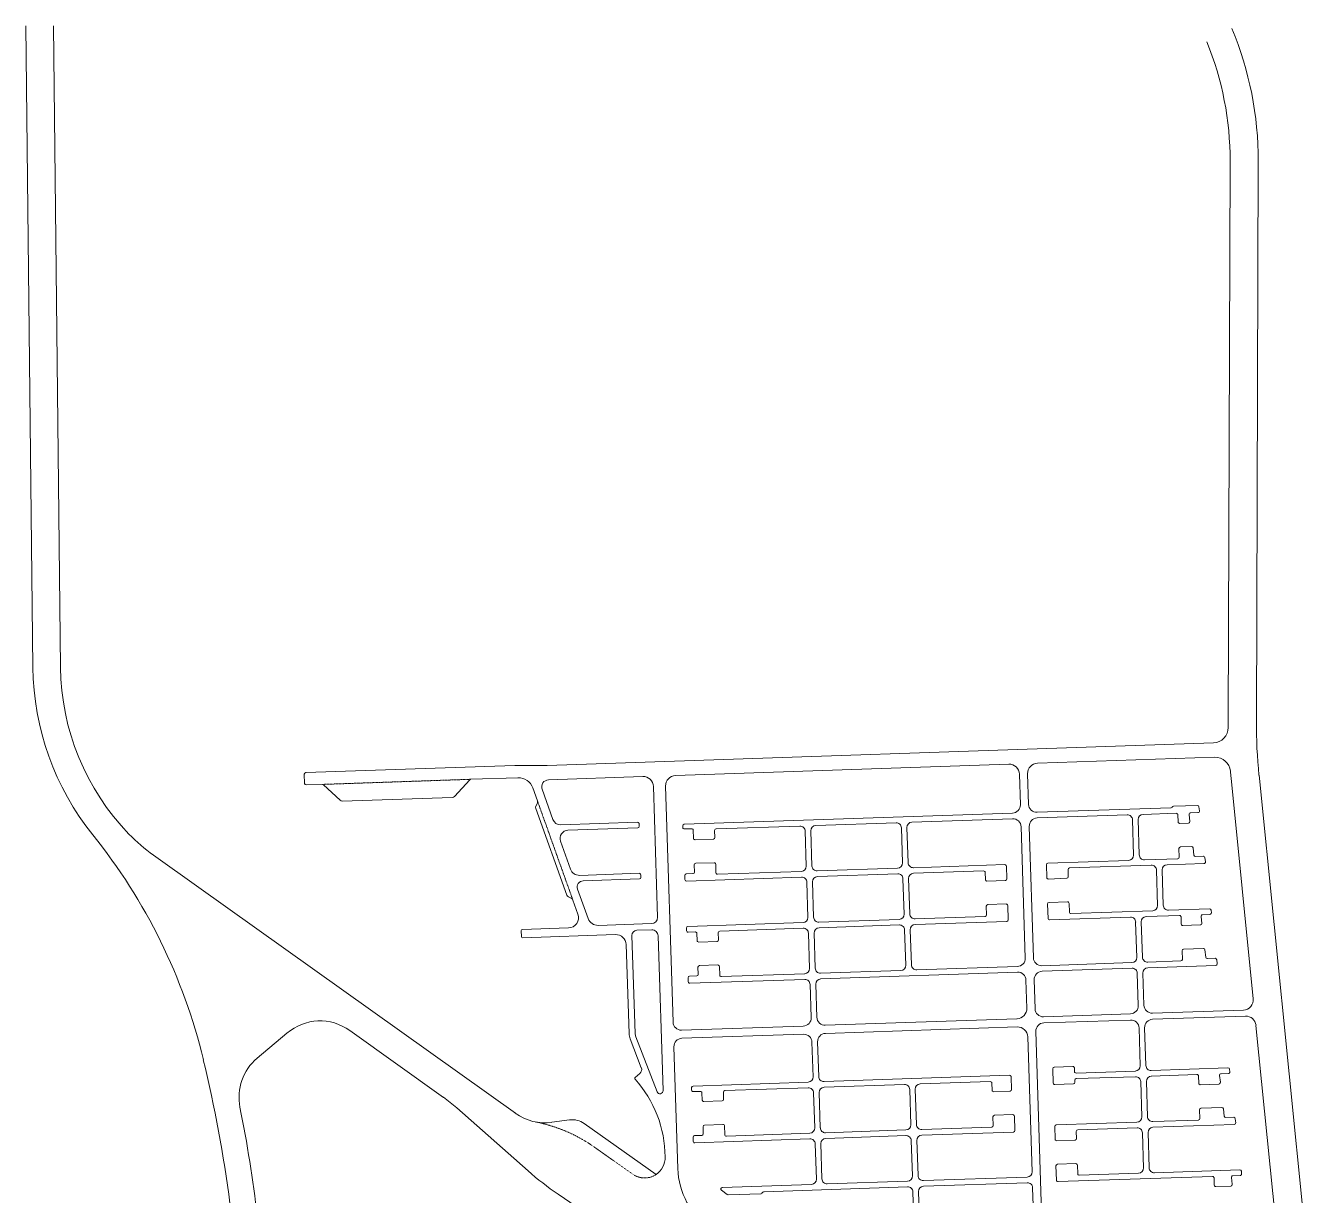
# Model space of a CAD drawing. Extents: x 4325 to 6049, y 3684 to 6763.
# Drawn here: x 4325 to 5588, y 5620 to 6763 of the extents above; entities that cross this region are included whole.
import ezdxf

# ---------------------------------------------------------------- set-up
doc = ezdxf.new("R2010")
doc.units = 0
doc.header["$MEASUREMENT"] = 0
doc.linetypes.add('DGN Style 5', pattern=[2.8, 1.2, -1.6])
doc.layers.add('NEW-PIADE', color=57, linetype='Continuous', lineweight=0)

msp = doc.modelspace()

# ---------------------------------------------------------------- linework, layer by layer
at = {"layer": 'NEW-PIADE'}
for p, q in [((4331.8, 6135.5), (4325, 6762.8)), ((4352, 6762.8), (4358.8, 6135.6)), ((5502, 6630.5), (5500.2, 6082.9)), ((5529.5, 6630.4), (5527.7, 6082.9)), ((4834.6, 6039.8), (5485.8, 6061.9)), ((4598.6, 6032.8), (4802.9, 6039.7)), ((4802.9, 6039.7), (4834.6, 6039.8)), ((4959.9, 6030), (5285.7, 6041.1)), ((5486.8, 6047.9), (5313.7, 6042.1)), ((4597.4, 6022.2), (4597.1, 6031.2)), ((4758.9, 6025.8), (4743.8, 6009.6)), ((4805.9, 6027.8), (4760, 6026.3)), ((4927.9, 6029), (4835.8, 6025.8)), ((5297, 6001.4), (5296.1, 6031.4)), ((5304.1, 6031.7), (5305, 6001.8)), ((5502.9, 6027.5), (5524.7, 5811.7)), ((5530.3, 6030.3), (5588.1, 5457.3)), ((4614.8, 6021.3), (4599, 6020.8)), ((4632.1, 6005.8), (4615.9, 6020.9)), ((4820.5, 6017.9), (4825, 6005.2)), ((4829.5, 6016.5), (4840, 5987.1)), ((4942.4, 5891.4), (4938.3, 6019.3)), ((4950.3, 6019.7), (4957.6, 5788.8)), ((4741.7, 6008.6), (4634.2, 6005)), ((4823.5, 6000), (4824.9, 6002.9)), ((5446.8, 6000), (5470.1, 6000.8)), ((4853.6, 5913.1), (4823.4, 5997.7)), ((4968.5, 5982.3), (5289.3, 5993.2)), ((5289.4, 5987.7), (5191, 5984.4)), ((5313.3, 5994), (5444.2, 5998.5)), ((5313.4, 5988.5), (5401.4, 5991.5)), ((5449.4, 5993.1), (5416.9, 5992)), ((5451.1, 5984.7), (5450.9, 5991.7)), ((5462, 5991.9), (5462.8, 5985.2)), ((5470.6, 5993.8), (5463.5, 5993.6)), ((5471.6, 5999.5), (5472.1, 5995.5)), ((4847.8, 5981.8), (4922.9, 5984.3)), ((4923.1, 5978.8), (4854.8, 5976.5)), ((4924.4, 5982.9), (4924.5, 5980.4)), ((4967.1, 5979.3), (4967, 5980.8)), ((4975.6, 5978), (4968.6, 5977.8)), ((4977.4, 5968.6), (4977.2, 5976.6)), ((4998.2, 5976.3), (4998.4, 5969.3)), ((5081.6, 5980.6), (4999.6, 5977.9)), ((5087.8, 5941.3), (5086.7, 5975.8)), ((5092.2, 5976), (5093.3, 5941.5)), ((5175.5, 5983.8), (5097.1, 5981.2)), ((5181.8, 5944.5), (5180.7, 5979)), ((5186.2, 5979.2), (5187.3, 5944.7)), ((5301.8, 5851.5), (5297.7, 5980)), ((5309.8, 5851.8), (5305.7, 5980.3)), ((5406.6, 5986.7), (5407.7, 5952.2)), ((5412.1, 5986.9), (5413.2, 5952.4)), ((5461.4, 5983.5), (5452.7, 5983.2)), ((4847.5, 5965.8), (4857.4, 5938.3)), ((4997, 5967.8), (4979, 5967.2)), ((4449.6, 5952.1), (4494.1, 5920.4)), ((5452.2, 5950.2), (5452, 5958.7)), ((5453.4, 5960.2), (5464.3, 5960.6)), ((5465.8, 5959.3), (5466.6, 5952.1)), ((5468.2, 5950.7), (5475.9, 5951)), ((5477.4, 5949.7), (5477.9, 5945.7)), ((4978.5, 5935.6), (4978.2, 5942.6)), ((4979.7, 5944.2), (4997.7, 5944.8)), ((4999.2, 5943.3), (4999.5, 5934.8)), ((5098.5, 5936.7), (5177, 5939.4)), ((5192.4, 5939.9), (5281.9, 5942.9)), ((5283.4, 5941.5), (5283.8, 5929)), ((5322.4, 5942.8), (5322.8, 5930.3)), ((5402.8, 5947), (5323.9, 5944.3)), ((5343.8, 5931), (5343.6, 5938)), ((5345, 5939.6), (5425, 5942.3)), ((5418.3, 5947.5), (5450.8, 5948.6)), ((5430.1, 5937.4), (5431.2, 5902.9)), ((5435.6, 5937.6), (5436.7, 5903.2)), ((5476.4, 5944), (5440.5, 5942.8)), ((4866.1, 5932.4), (4924.5, 5934.4)), ((4924.7, 5928.9), (4869.7, 5927)), ((4926, 5932.9), (4926.1, 5930.4)), ((4969.2, 5928.3), (4969, 5932.3)), ((4970.5, 5933.8), (4977, 5934.1)), ((5083.2, 5930.7), (4970.7, 5926.8)), ((5001.1, 5933.4), (5083, 5936.2)), ((5089.4, 5891.3), (5088.3, 5925.8)), ((5093.8, 5926), (5094.9, 5891.6)), ((5177.1, 5933.9), (5098.7, 5931.2)), ((5182.3, 5929), (5183.4, 5894.5)), ((5187.8, 5929.2), (5188.9, 5894.7)), ((5261.1, 5936.7), (5192.6, 5934.4)), ((5262.8, 5928.3), (5262.6, 5935.3)), ((5282.4, 5927.4), (5264.4, 5926.8)), ((5324.4, 5928.8), (5342.4, 5929.5)), ((4494.1, 5920.4), (4803.4, 5699.8)), ((4864.3, 5919), (4874.6, 5890.1)), ((4858, 5910), (4855.2, 5911.4)), ((4859.6, 5908.3), (4864.6, 5894.3)), ((5263.9, 5893.8), (5263.7, 5902.3)), ((5265.1, 5903.8), (5283.1, 5904.4)), ((5284.7, 5903), (5285.1, 5889)), ((5323.6, 5904.3), (5324.1, 5890.3)), ((5343.1, 5906.5), (5325.1, 5905.9)), ((5344.9, 5896.5), (5344.6, 5905)), ((5441.9, 5898.3), (5481.8, 5899.7)), ((5178.6, 5889.4), (5100.1, 5886.7)), ((5194, 5889.9), (5262.5, 5892.2)), ((5283.7, 5887.4), (5194.2, 5884.4)), ((5325.6, 5888.9), (5404.6, 5891.5)), ((5426.4, 5897.8), (5346.4, 5895.1)), ((5409.7, 5886.7), (5410.8, 5852.2)), ((5415.2, 5886.9), (5416.3, 5852.4)), ((5452.6, 5893.2), (5420.1, 5892.1)), ((5454.3, 5884.7), (5454.1, 5891.7)), ((5473.6, 5892.3), (5474.4, 5885.5)), ((5482.2, 5894.2), (5475, 5893.9)), ((5483.4, 5898.3), (5483.7, 5895.9)), ((4809.3, 5872.4), (4809.1, 5878.4)), ((4855.5, 5881), (4810, 5879.4)), ((4901.3, 5874.5), (4810.3, 5871.4)), ((4884.3, 5883.5), (4936.6, 5885.2)), ((4917.4, 5873.6), (4920.6, 5777.9)), ((4936.7, 5879.2), (4922.2, 5878.7)), ((4970.8, 5878.3), (4970.7, 5880.8)), ((4972.1, 5882.4), (5084.6, 5886.2)), ((4979.3, 5877.1), (4972.3, 5876.9)), ((4981.1, 5868.7), (4980.9, 5875.7)), ((5001.8, 5876.4), (5002.1, 5869.4)), ((5084.8, 5880.7), (5003.3, 5877.9)), ((5091, 5841.4), (5089.9, 5875.9)), ((5095.4, 5876.1), (5096.5, 5841.6)), ((5178.7, 5883.9), (5100.3, 5881.2)), ((5185, 5844.6), (5183.9, 5879)), ((5189.4, 5879.2), (5190.5, 5844.8)), ((5472.9, 5883.9), (5455.9, 5883.3)), ((4914.6, 5777.7), (4911.7, 5864.9)), ((4947.8, 5722), (4942.9, 5873.4)), ((5000.6, 5867.8), (4982.6, 5867.2)), ((5456.6, 5860.3), (5475.9, 5860.9)), ((5421.5, 5847.6), (5454, 5848.7)), ((5455.4, 5850.2), (5455.2, 5858.7)), ((5477.4, 5859.6), (5478.2, 5852.4)), ((5479.8, 5851.1), (5487.5, 5851.3)), ((5489, 5850), (5489.5, 5846)), ((4982.1, 5835.7), (4981.9, 5842.7)), ((4983.3, 5844.2), (5001.3, 5844.8)), ((5002.9, 5843.4), (5003.2, 5834.9)), ((5004.7, 5833.4), (5086.2, 5836.2)), ((5101.7, 5836.7), (5180.1, 5839.4)), ((5294.2, 5837.8), (5101.8, 5831.2)), ((5195.6, 5839.9), (5294.1, 5843.3)), ((5406, 5847.1), (5318.1, 5844.1)), ((5406.2, 5841.6), (5318.2, 5838.6)), ((5411.3, 5836.7), (5412.3, 5805.2)), ((5416.8, 5836.9), (5417.8, 5805.5)), ((5488, 5844.4), (5421.7, 5842.1)), ((4972.4, 5828.4), (4972.2, 5832.3)), ((4973.7, 5833.9), (4980.7, 5834.1)), ((5086.4, 5830.7), (4973.9, 5826.9)), ((5092.6, 5793.4), (5091.5, 5825.9)), ((5097, 5826.1), (5098.1, 5793.6)), ((5303.4, 5802.5), (5302.5, 5830)), ((5310.5, 5830.3), (5311.4, 5801.9)), ((5515.1, 5800.7), (5426.1, 5797.7)), ((5106.3, 5785.9), (5293.7, 5792.2)), ((5404.6, 5797), (5319.7, 5794.1)), ((5319.8, 5788.2), (5404.8, 5791)), ((5426.3, 5791.7), (5517, 5794.8)), ((5527.3, 5785.8), (5560.8, 5453.6)), ((4580.2, 5778.3), (4551, 5753.6)), ((4641.5, 5780.9), (4733.3, 5715.4)), ((4926.5, 5744.3), (4915.7, 5772.5)), ((4921.3, 5774.7), (4942, 5720.8)), ((4965.9, 5781.1), (5084.8, 5785.1)), ((5085.1, 5777.1), (4966.1, 5773.1)), ((5293.9, 5784.2), (5106.5, 5777.9)), ((5308.5, 5642.6), (5304.3, 5774.6)), ((5321.2, 5496), (5312.1, 5779.9)), ((5413, 5783.3), (5414.2, 5746.3)), ((5419.7, 5746.5), (5418.5, 5783.5)), ((4962.2, 5645.7), (4958.4, 5764.9)), ((5094.4, 5735.4), (5093.3, 5769.4)), ((5098.8, 5769.6), (5099.9, 5735.6)), ((4920.5, 5734.8), (4925.1, 5738.7)), ((5105.1, 5730.8), (5286.5, 5737)), ((5288, 5735.5), (5288.4, 5723)), ((5328.8, 5743.4), (5329.2, 5729.4)), ((5348.2, 5745.6), (5330.2, 5744.9)), ((5349.9, 5740.6), (5349.8, 5744.1)), ((5409.4, 5741.1), (5351.4, 5739.2)), ((5351.6, 5733.7), (5409.6, 5735.6)), ((5499.9, 5744.2), (5424.9, 5741.7)), ((5425, 5736.2), (5469.5, 5737.7)), ((5471.1, 5736.2), (5471.3, 5729.2)), ((5492.5, 5730.1), (5491.7, 5736.8)), ((5493.1, 5738.5), (5500.3, 5738.7)), ((5501.7, 5740.4), (5501.5, 5742.9)), ((4975.7, 5722.4), (4975.7, 5724.9)), ((4977.1, 5726.4), (5089.6, 5730.3)), ((5089.7, 5724.8), (5008.3, 5722)), ((5183.7, 5728), (5105.2, 5725.3)), ((5190, 5688.6), (5188.9, 5723.1)), ((5194.3, 5723.3), (5195.4, 5688.8)), ((5267.6, 5730.8), (5199.2, 5728.5)), ((5269.4, 5722.4), (5269.2, 5729.4)), ((5330.8, 5728), (5348.8, 5728.6)), ((5350.2, 5730.1), (5350.1, 5732.1)), ((5414.7, 5730.8), (5415.8, 5696.3)), ((5421.3, 5696.5), (5420.2, 5731)), ((5472.8, 5727.8), (5491, 5728.4)), ((4984.3, 5721.2), (4977.3, 5721)), ((4986.1, 5712.7), (4985.8, 5719.7)), ((5005.6, 5711.9), (4987.6, 5711.3)), ((5006.8, 5720.5), (5007, 5713.5)), ((5096, 5685.5), (5094.9, 5719.9)), ((5100.4, 5720.1), (5101.5, 5685.7)), ((5287, 5721.5), (5271, 5720.9)), ((4746.1, 5705), (4815.9, 5643.6)), ((5271.7, 5697.9), (5289.7, 5698.5)), ((5291.2, 5697.1), (5291.7, 5683.1)), ((5472.1, 5703.2), (5472.4, 5694.7)), ((5493.9, 5705.5), (5473.6, 5704.8)), ((5496.3, 5696.9), (5495.5, 5704.1)), ((4839.2, 5691), (4856.4, 5693.4)), ((4870.7, 5689.8), (4941, 5639.9)), ((4987.1, 5679.8), (4986.9, 5686.8)), ((4988.3, 5688.3), (5006.3, 5688.9)), ((5007.9, 5687.5), (5008.1, 5679)), ((5200.6, 5684), (5269.1, 5686.3)), ((5270.5, 5687.9), (5270.2, 5696.4)), ((5330.6, 5686.9), (5331, 5674.4)), ((5411, 5691.2), (5332, 5688.5)), ((5353.2, 5683.7), (5411.2, 5685.7)), ((5471, 5693.2), (5426.5, 5691.7)), ((5426.6, 5686.2), (5506.1, 5688.9)), ((5505.5, 5695.9), (5497.9, 5695.6)), ((5507.5, 5690.5), (5507.1, 5694.5)), ((4977.3, 5672.4), (4977.2, 5676.4)), ((4978.7, 5678), (4985.7, 5678.2)), ((5091.3, 5674.8), (4978.9, 5671)), ((5009.7, 5677.5), (5091.2, 5680.3)), ((5106.7, 5680.8), (5185.1, 5683.5)), ((5185.3, 5678), (5106.8, 5675.3)), ((5191.5, 5638.7), (5190.4, 5673.1)), ((5195.9, 5673.4), (5197, 5638.9)), ((5290.2, 5681.5), (5200.8, 5678.5)), ((5332.5, 5673), (5350.5, 5673.6)), ((5352, 5675.1), (5351.7, 5682.1)), ((5416.3, 5680.8), (5417.4, 5646.3)), ((5422.9, 5646.5), (5421.8, 5681)), ((5097.6, 5635.5), (5096.5, 5670)), ((5102, 5670.2), (5103.1, 5635.7)), ((5331.8, 5648.4), (5332.3, 5634.4)), ((5351.2, 5650.6), (5333.3, 5650)), ((5353.1, 5640.7), (5352.8, 5649.1)), ((5202.2, 5634), (5303.7, 5637.5)), ((5333.8, 5633), (5484.7, 5638.1)), ((5412.6, 5641.2), (5354.6, 5639.2)), ((5511.5, 5644.5), (5428.1, 5641.7)), ((5486.3, 5636.7), (5486.5, 5629.7)), ((5504.1, 5630.4), (5503.3, 5637.1)), ((5504.7, 5638.8), (5511.9, 5639)), ((5513.3, 5640.7), (5513, 5643.2)), ((5010.5, 5620.4), (5004.9, 5624.7)), ((5005.7, 5627.4), (5092.8, 5630.3)), ((5043.3, 5621.1), (5011.4, 5620.1)), ((5045.4, 5622.8), (5044.3, 5621.6)), ((5186.9, 5628), (5046.5, 5623.2)), ((5108.3, 5630.8), (5186.7, 5633.5)), ((5193.1, 5588.7), (5192, 5623.2)), ((5197.5, 5623.4), (5198.6, 5588.9)), ((5303.8, 5632), (5202.4, 5628.5)), ((5313.3, 5492.7), (5309, 5627.1)), ((5488, 5628.2), (5502.6, 5628.7)), ((4845.2, 5620.8), (4941.3, 5555.4))]:
    msp.add_line(p, q, dxfattribs=at)
at = {"layer": 'NEW-PIADE', "linetype": 'DGN Style 5', "ltscale": 0.01}
for p, q in [((4614.8, 6021.3), (4760, 6026.3)), ((4859.6, 5908.3), (4825, 6005.2)), ((4880.7, 5666.7), (4918.3, 5640.2))]:
    msp.add_line(p, q, dxfattribs=at)
at = {"layer": 'NEW-PIADE'}
for centre, radius, start, end in [((5196.5, 6631.5, 0), 333, 359.8107, 22.6994), ((5196.5, 6631.5, 0), 305.5, 359.8107, 22.2441), ((4596.8, 6138.2), 265, 180.5697, 218.8435), ((4596.8, 6138.2), 238, 180.6237, 224.0555), ((5485.2, 6076.9), 15, 271.9444, 0.4468), ((6034.7, 6081.2), 534.5, 179.8107, 180.4468), ((6034.7, 6081.2), 507, 179.8107, 185.7592), ((5286.1, 6031.1), 10, 1.8276, 91.9444), ((5314.1, 6032.1), 10, 91.9444, 181.8276), ((5487.4, 6032.9), 15, 5.0363, 91.9444), ((4598.6, 6031.3), 1.5, 91.9444, 181.9444), ((4760, 6024.8), 1.5, 91.9444, 136.9444), ((4806.4, 6012.8), 15, 19.6289, 91.9444), ((4836.1, 6018.8), 7, 91.9444, 199.6289), ((4928.3, 6019), 10, 1.8276, 91.9444), ((4960.3, 6020), 10, 91.9444, 181.8276), ((6034.7, 6081.2), 534.5, 185.0363, 185.7592), ((4598.9, 6022.3), 1.5, 181.9444, 271.9444), ((4614.8, 6019.8), 1.5, 46.9444, 91.9444), ((4634.1, 6008), 3, 226.9444, 271.9444), ((4741.6, 6011.6), 3, 271.9444, 316.9444), ((4826.2, 5998.8), 3, 154.6289, 199.6289), ((4822.2, 6004.2), 3, 334.6289, 19.6289), ((5289, 6001.2), 8, 271.9444, 1.8276), ((5313, 6002), 8, 181.8276, 271.9444), ((5446.8, 5998.5), 1.5, 91.9444, 151.9444), ((5470.1, 5999.3), 1.5, 6.6331, 91.9444), ((5289.7, 5979.7), 8, 1.8276, 91.9444), ((5313.7, 5980.5), 8, 91.9444, 181.8276), ((5401.6, 5986.5), 5, 1.8276, 91.9444), ((5417.1, 5987), 5, 91.9444, 181.8276), ((5444.2, 6000), 1.5, 271.9444, 331.9444), ((5449.4, 5991.6), 1.5, 1.8276, 91.9444), ((5463.5, 5992.1), 1.5, 91.9444, 186.6331), ((5470.6, 5995.3), 1.5, 271.9444, 6.6331), ((4847.5, 5989.8), 8, 199.6289, 271.9444), ((4855.1, 5968.5), 8, 91.9444, 199.6289), ((4922.9, 5982.8), 1.5, 1.8276, 91.9444), ((4923, 5980.3), 1.5, 271.9444, 1.8276), ((4968.5, 5980.8), 1.5, 91.9444, 181.8276), ((4968.6, 5979.3), 1.5, 181.8276, 271.9444), ((4975.7, 5976.5), 1.5, 1.8276, 91.9444), ((4999.7, 5976.4), 1.5, 91.9444, 181.8276), ((5081.7, 5975.6), 5, 1.8276, 91.9444), ((5097.2, 5976.2), 5, 91.9444, 181.8276), ((5175.7, 5978.8), 5, 1.8276, 91.9444), ((5191.2, 5979.4), 5, 91.9444, 181.8276), ((5452.6, 5984.7), 1.5, 181.8276, 271.9444), ((5461.3, 5985), 1.5, 271.9444, 6.6331), ((3955, 5621.4), 559, 13.5361, 38.8435), ((4550.1, 6093), 173, 224.0555, 234.5044), ((4978.9, 5968.7), 1.5, 181.8276, 271.9444), ((4996.9, 5969.3), 1.5, 271.9444, 1.8276), ((5402.7, 5952), 5, 271.9678, 1.8509), ((5418.2, 5952.5), 5, 181.8276, 271.9444), ((5450.7, 5950.1), 1.5, 271.9444, 1.8276), ((5453.5, 5958.7), 1.5, 91.9444, 181.8276), ((5464.3, 5959.1), 1.5, 6.6331, 91.9444), ((5468.1, 5952.2), 1.5, 186.6331, 271.9444), ((5475.9, 5949.5), 1.5, 6.6331, 91.9444), ((4865.8, 5941.4), 9, 199.6289, 271.9444), ((4979.7, 5942.7), 1.5, 91.9444, 181.8276), ((4997.7, 5943.3), 1.5, 1.8276, 91.9444), ((5082.8, 5941.2), 5, 271.9444, 1.8276), ((5098.3, 5941.7), 5, 181.8685, 271.9854), ((5176.8, 5944.4), 5, 271.9444, 1.8276), ((5192.3, 5944.9), 5, 181.8276, 271.9444), ((5281.9, 5941.4), 1.5, 1.8276, 91.9444), ((5323.9, 5942.8), 1.5, 91.9444, 181.8276), ((5345.1, 5938.1), 1.5, 91.9444, 181.8276), ((5425.1, 5937.3), 5, 1.8276, 91.9444), ((5440.6, 5937.8), 5, 91.9444, 181.8276), ((5476.4, 5945.5), 1.5, 271.9444, 6.6331), ((4869.9, 5921), 6, 91.9444, 199.6289), ((4924.5, 5932.9), 1.5, 1.8276, 91.9444), ((4924.6, 5930.4), 1.5, 271.9444, 1.8276), ((4970.5, 5932.3), 1.5, 91.9444, 181.8276), ((4970.7, 5928.3), 1.5, 181.8276, 271.9444), ((4977, 5935.6), 1.5, 271.9444, 1.8276), ((5001, 5934.9), 1.5, 181.8276, 271.9444), ((5083.3, 5925.7), 5, 1.8276, 91.9444), ((5098.8, 5926.2), 5, 91.9444, 181.8276), ((5177.3, 5928.9), 5, 1.8276, 91.9444), ((5192.8, 5929.4), 5, 91.9444, 181.8276), ((5261.1, 5935.2), 1.5, 1.8276, 91.9444), ((5264.3, 5928.3), 1.5, 181.8276, 271.9444), ((5282.3, 5928.9), 1.5, 271.9444, 1.8276), ((5324.3, 5930.3), 1.5, 181.8276, 271.9444), ((5342.3, 5931), 1.5, 271.9444, 1.8276), ((4856.5, 5914.1), 3, 199.6289, 244.6289), ((4856.7, 5907.3), 3, 19.6289, 64.6289), ((5265.2, 5902.3), 1.5, 91.9444, 181.8276), ((5283.2, 5902.9), 1.5, 1.8276, 91.9444), ((5325.1, 5904.4), 1.5, 91.9444, 181.8276), ((5343.1, 5905), 1.5, 1.8276, 91.9444), ((5426.2, 5902.8), 5, 271.9444, 1.8276), ((5441.7, 5903.3), 5, 181.8276, 271.9444), ((5481.9, 5898.2), 1.5, 6.6331, 91.9444), ((4855.1, 5891), 10, 271.9444, 19.6289), ((4884, 5893.5), 10, 199.6289, 271.9444), ((4936.4, 5891.2), 6, 271.9444, 1.8276), ((5084.4, 5891.2), 5, 271.9211, 1.8042), ((5099.9, 5891.7), 5, 181.8276, 271.9444), ((5178.4, 5894.4), 5, 271.9444, 1.8276), ((5193.9, 5894.9), 5, 181.8276, 271.9444), ((5262.4, 5893.7), 1.5, 271.9444, 1.8276), ((5283.6, 5888.9), 1.5, 271.9444, 1.8276), ((5325.6, 5890.4), 1.5, 181.8276, 271.9444), ((5346.4, 5896.6), 1.5, 181.8276, 271.9444), ((5404.8, 5886.6), 5, 1.7866, 91.9035), ((5420.2, 5887.1), 5, 91.9444, 181.8276), ((5452.6, 5891.7), 1.5, 1.8276, 91.9444), ((5475.1, 5892.4), 1.5, 91.9444, 186.6331), ((5482.2, 5895.7), 1.5, 271.9444, 6.6331), ((4810.1, 5878.4), 1, 91.9444, 181.9444), ((4901.7, 5864.5), 10, 1.9444, 91.9444), ((4922.4, 5873.7), 5, 91.9444, 181.9444), ((4936.9, 5873.2), 6, 1.8276, 91.9444), ((4972.2, 5880.9), 1.5, 91.9444, 181.8276), ((4972.3, 5878.4), 1.5, 181.8276, 271.9444), ((4979.4, 5875.6), 1.5, 1.8732, 91.9444), ((5003.3, 5876.4), 1.5, 91.9444, 181.8276), ((5084.9, 5875.7), 5, 1.7866, 91.9035), ((5100.4, 5876.2), 5, 91.9444, 181.8276), ((5178.9, 5878.9), 5, 1.8276, 91.9444), ((5194.4, 5879.4), 5, 91.9444, 181.8276), ((5455.8, 5884.8), 1.5, 181.8276, 271.9444), ((5472.9, 5885.4), 1.5, 271.9444, 6.6331), ((4810.3, 5872.4), 1, 181.9444, 271.9444), ((4982.6, 5868.7), 1.5, 181.8732, 271.9444), ((5000.6, 5869.3), 1.5, 271.9444, 1.8276), ((5475.9, 5859.5), 1.5, 6.6331, 91.9444), ((5293.8, 5851.3), 8, 271.9444, 1.8276), ((5317.8, 5852.1), 8, 181.8276, 271.9444), ((5405.8, 5852.1), 5, 271.9678, 1.8509), ((5421.3, 5852.6), 5, 181.8685, 271.9854), ((5453.9, 5850.2), 1.5, 271.9444, 1.8276), ((5456.7, 5858.8), 1.5, 91.9444, 181.8276), ((5479.7, 5852.6), 1.5, 186.6331, 271.9444), ((5487.5, 5849.8), 1.5, 6.6331, 91.9444), ((4980.6, 5835.6), 1.5, 271.9444, 1.7674), ((4983.4, 5842.7), 1.5, 91.9444, 181.7674), ((5001.4, 5843.3), 1.5, 1.8276, 91.9444), ((5086, 5841.2), 5, 271.9444, 1.8276), ((5101.5, 5841.7), 5, 181.8276, 271.9444), ((5180, 5844.4), 5, 271.9444, 1.8276), ((5195.5, 5844.9), 5, 181.8276, 271.9444), ((5294.5, 5829.8), 8, 1.8276, 91.9444), ((5318.5, 5830.6), 8, 91.9444, 181.8276), ((5406.3, 5836.6), 5, 1.8276, 91.9444), ((5421.8, 5837.1), 5, 91.9444, 181.8276), ((5488, 5845.9), 1.5, 271.9444, 6.6331), ((4973.7, 5832.4), 1.5, 91.9444, 181.8276), ((4973.9, 5828.4), 1.5, 181.8276, 271.9444), ((5004.7, 5834.9), 1.5, 181.8276, 271.9444), ((5086.5, 5825.7), 5, 1.8276, 91.9444), ((5102, 5826.2), 5, 91.9444, 181.8276), ((5514.7, 5810.7), 10, 271.9444, 5.7592), ((5293.4, 5802.2), 10, 271.9444, 1.8276), ((5319.4, 5802.1), 8, 181.8276, 271.9444), ((5404.3, 5805), 8, 271.9444, 1.8276), ((5425.8, 5805.7), 8, 181.8276, 271.9444), ((4612.5, 5740.1), 50, 54.5044, 130.2325), ((4965.6, 5789.1), 8, 181.8276, 271.9444), ((5084.6, 5793.1), 8, 271.9444, 1.8276), ((5106.1, 5793.9), 8, 181.8276, 271.9444), ((5320.3, 5780.1), 8.17, 93.0973, 181.3408), ((5405.1, 5783), 8, 1.8276, 91.9444), ((5426.5, 5783.7), 8, 91.9444, 181.8276), ((5517.4, 5784.8), 10, 5.7592, 91.9444), ((4930.6, 5778.3), 16, 181.9444, 200.9873), ((4930.6, 5778.3), 10, 181.9444, 200.9873), ((4966.4, 5765.1), 8, 91.9444, 181.8276), ((5085.3, 5769.1), 8, 1.8276, 91.9444), ((5106.8, 5769.9), 8, 91.9444, 181.8276), ((5294.3, 5774.2), 10, 1.8276, 91.9444), ((3190.3, 5437.3), 1345.5, 1.3707, 13.5361), ((4583.3, 5715.5), 50, 130.2325, 191.2939), ((4921.2, 5734), 1, 130.3488, 223.0993), ((4921.9, 5742.5), 5, 310.3488, 20.9873), ((5089.4, 5735.3), 5, 271.9211, 1.8042), ((5104.9, 5735.8), 5, 181.8276, 271.9444), ((5286.5, 5735.5), 1.5, 1.8276, 91.9444), ((5330.3, 5743.4), 1.5, 91.9444, 181.8276), ((5348.3, 5744.1), 1.5, 1.8276, 91.9444), ((5351.4, 5740.7), 1.5, 181.8276, 271.9444), ((5409.2, 5746.1), 5, 271.9211, 1.8042), ((5409.7, 5730.6), 5, 1.7866, 91.9035), ((5424.7, 5746.6), 5, 181.8276, 271.9444), ((5425.2, 5731.2), 5, 91.9444, 181.8276), ((5469.6, 5736.2), 1.5, 1.8276, 91.9444), ((5493.2, 5737), 1.5, 91.9444, 186.6331), ((5500, 5742.7), 1.5, 6.6331, 91.9444), ((5500.3, 5740.2), 1.5, 271.9444, 6.6331), ((4835.4, 5656.7), 114.4, 0.2252, 42.0168), ((4977.2, 5725), 1.5, 91.9444, 181.8276), ((4977.2, 5722.5), 1.5, 181.8276, 271.9444), ((5008.3, 5720.5), 1.5, 91.9444, 181.8276), ((5089.9, 5719.8), 5, 1.8276, 91.9444), ((5105.4, 5720.3), 5, 91.9444, 181.8276), ((5183.9, 5723), 5, 1.8276, 91.9444), ((5199.3, 5723.5), 5, 91.9444, 181.8276), ((5267.7, 5729.3), 1.5, 1.8276, 91.9444), ((5270.9, 5722.4), 1.5, 181.8276, 271.9444), ((5286.9, 5723), 1.5, 271.9444, 1.8276), ((5330.7, 5729.4), 1.5, 181.8276, 271.9444), ((5348.7, 5730.1), 1.5, 271.9444, 1.8276), ((5351.6, 5732.2), 1.5, 91.9444, 181.8276), ((5472.8, 5729.3), 1.5, 181.8276, 271.9444), ((5491, 5729.9), 1.5, 271.9444, 6.6331), ((4653.1, 5603.1), 138, 47.6616, 54.5044), ((4944.8, 5721.9), 3, 200.9873, 1.8276), ((4984.3, 5719.7), 1.5, 1.8276, 91.9444), ((4987.6, 5712.8), 1.5, 181.8276, 271.9444), ((5005.5, 5713.4), 1.5, 271.9444, 1.8276), ((3190.3, 5437.3), 1370.5, 2.2689, 11.2939), ((4832.4, 5740.5), 50, 234.5044, 277.778), ((5271.7, 5696.4), 1.5, 91.9444, 181.8276), ((5289.7, 5697), 1.5, 1.8276, 91.9444), ((5473.6, 5703.3), 1.5, 91.9444, 181.8276), ((5494, 5704), 1.5, 6.6331, 91.9444), ((5497.8, 5697.1), 1.5, 186.6331, 271.9444), ((4859.1, 5673.5), 20, 54.6079, 97.778), ((4988.4, 5686.8), 1.5, 91.9444, 181.8276), ((5006.4, 5687.4), 1.5, 1.8276, 91.9444), ((5091, 5685.3), 5, 271.9444, 1.8276), ((5106.5, 5685.8), 5, 181.8276, 271.9444), ((5185, 5688.5), 5, 271.9444, 1.8276), ((5200.4, 5689), 5, 181.8276, 271.9444), ((5269, 5687.8), 1.5, 271.9444, 1.8276), ((5332.1, 5687), 1.5, 91.9444, 181.8276), ((5410.8, 5696.1), 5, 271.9444, 1.8276), ((5411.3, 5680.7), 5, 1.7866, 91.9035), ((5426.3, 5696.7), 5, 181.8276, 271.9444), ((5426.8, 5681.2), 5, 91.9444, 181.8276), ((5470.9, 5694.7), 1.5, 271.9444, 1.8276), ((5505.6, 5694.4), 1.5, 6.6331, 91.9444), ((5506, 5690.4), 1.5, 271.9444, 6.6331), ((4978.7, 5676.5), 1.5, 91.9444, 181.8276), ((4978.8, 5672.5), 1.5, 181.8276, 271.9444), ((4985.6, 5679.7), 1.5, 271.9444, 1.8276), ((5009.6, 5679), 1.5, 181.8276, 271.9444), ((5091.5, 5669.8), 5, 1.8276, 91.9444), ((5107, 5670.3), 5, 91.9444, 181.8276), ((5185.4, 5673), 5, 1.8276, 91.9444), ((5200.9, 5673.5), 5, 91.9444, 181.8276), ((5290.2, 5683), 1.5, 271.9444, 1.8276), ((5332.5, 5674.5), 1.5, 181.8276, 271.9444), ((5350.5, 5675.1), 1.5, 271.9444, 1.8276), ((5353.2, 5682.2), 1.5, 91.9444, 181.8276), ((4929.8, 5656.6), 20, 303.8076, 1.8276), ((5333.3, 5648.5), 1.5, 91.9444, 181.8276), ((5351.3, 5649.1), 1.5, 1.8276, 91.9444), ((5412.4, 5646.2), 5, 271.9444, 1.8276), ((5427.9, 5646.7), 5, 181.8685, 271.9854), ((5014.1, 5868.7), 300, 228.6254, 235.7353), ((5037.2, 5648.1), 75, 181.8276, 234.7745), ((5092.6, 5635.3), 5, 271.9678, 1.8509), ((5108.1, 5635.8), 5, 181.8685, 271.9854), ((5186.5, 5638.5), 5, 271.9444, 1.8276), ((5202, 5639), 5, 181.8276, 271.9444), ((5303.5, 5642.5), 5, 271.9444, 1.8276), ((5333.8, 5634.5), 1.5, 181.8276, 271.9444), ((5354.6, 5640.7), 1.5, 181.8276, 271.9444), ((5484.8, 5636.6), 1.5, 1.8276, 91.9444), ((5504.8, 5637.3), 1.5, 91.9444, 186.6331), ((5511.6, 5643), 1.5, 6.6331, 91.9444), ((5511.8, 5640.5), 1.5, 271.9444, 6.6331), ((5005.8, 5625.9), 1.5, 91.9444, 232.4678), ((5043.2, 5622.6), 1.5, 271.9444, 316.886), ((5046.5, 5621.7), 1.5, 91.9444, 136.886), ((5187, 5623), 5, 1.8276, 91.9444), ((5202.5, 5623.5), 5, 91.9444, 181.8276), ((5304, 5627), 5, 1.8276, 91.9444), ((5488, 5629.7), 1.5, 181.8276, 271.9444), ((5502.6, 5630.2), 1.5, 271.9444, 6.6331), ((5011.4, 5621.6), 1.5, 232.4678, 271.9444)]:
    msp.add_arc(centre, radius, start, end, dxfattribs=at)
at = {"layer": 'NEW-PIADE', "linetype": 'DGN Style 5', "ltscale": 0.01}
for centre, radius, start, end in [((4794.2, 5544.2), 150, 54.7745, 79.0003), ((4929.8, 5656.6), 20, 234.7745, 303.8076)]:
    msp.add_arc(centre, radius, start, end, dxfattribs=at)

doc.saveas('drawing.dxf')
